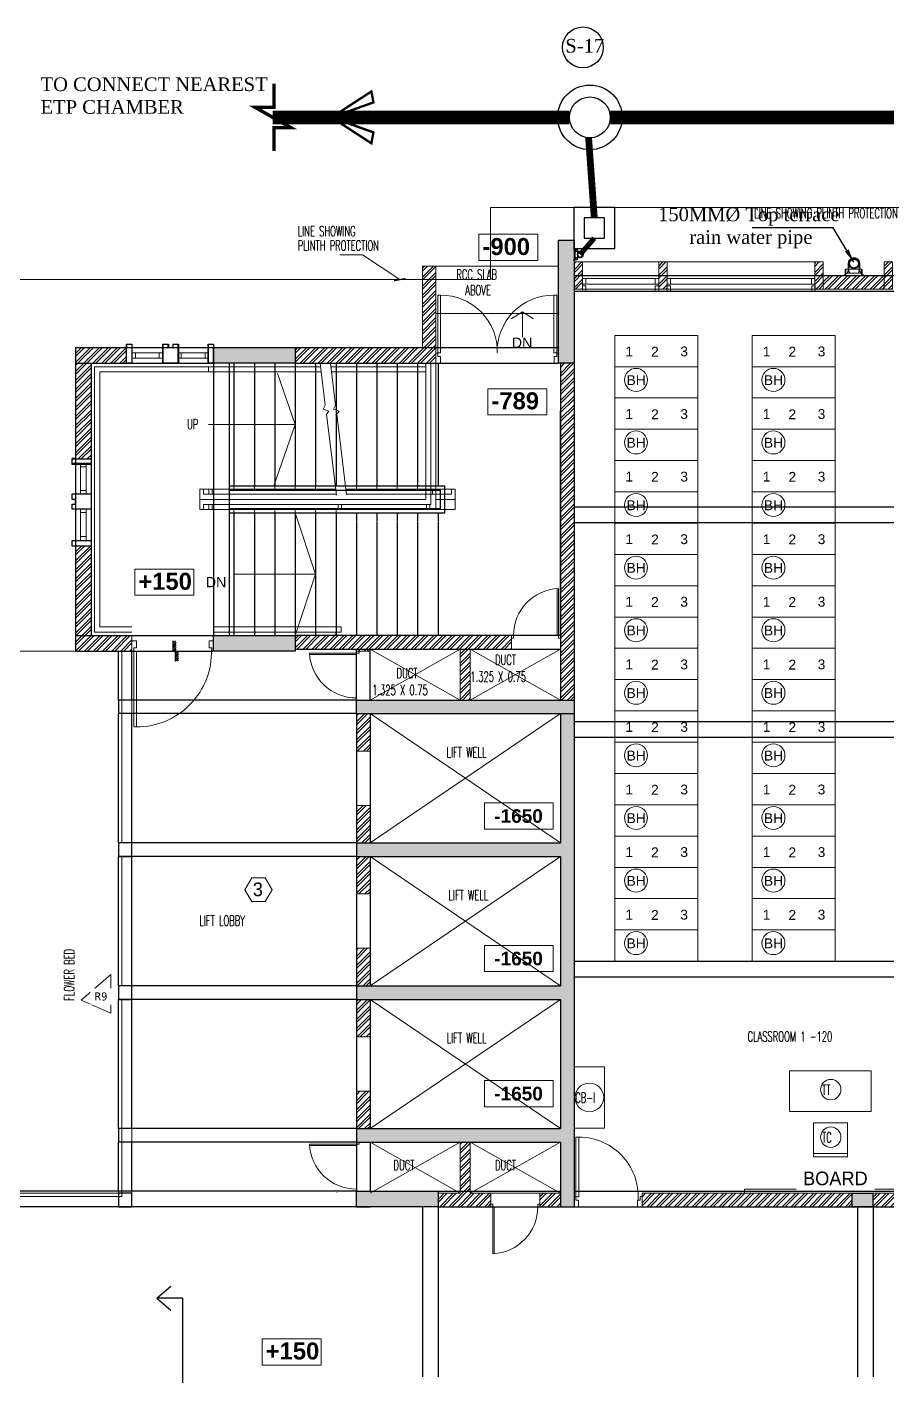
# Model space of a CAD drawing. Header units: inches. Extents: x 5899882 to 5988838, y -468923 to -96891.
# Drawn here: x 5937340 to 5949986, y -116752 to -96920 of the extents above; entities that cross this region are included whole.
import ezdxf

# ---------------------------------------------------------------- set-up
doc = ezdxf.new("R2010")
doc.units = ezdxf.units.IN
doc.header["$MEASUREMENT"] = 0
for name, pattern in [('CONTINOUS', [0]), ('DASHED', [0.75, 0.5, -0.25]), ('DASHED2', [0.375, 0.25, -0.125])]:
    doc.linetypes.add(name, pattern=pattern)
for name, color, linetype in [('0 - SLC- 900mmx 450mm Drainage chamber FOR ETP', 200, 'Continuous'), ('0 slc Rwp sloape', 7, 'Continuous'), ('0 slc Sewage flow', 3, 'Continuous'), ('0- SLC ARCH LAYOUT', 7, 'Continuous'), ('0-SLC RCC GR. FLOOR', 7, 'Continuous'), ('0-SLC- Waste water down take', 6, 'Continuous'), ('0-SLC-100 MM Soil Ex.hor.line', 190, 'Continuous'), ('0-SLC-100mm Soil Pipe', 190, 'Continuous'), ('0-SLC-75MM EX. WASTE PIPE', 6, 'Continuous'), ('0-SLC-DRAINAGE CHAMBER', 1, 'Continuous'), ('0-SLC-DRAINAGE LINE FOR ETP', 1, 'CONTINOUS'), ('0-SLC-Gully trap chamber', 4, 'Continuous'), ('Beam1', 30, 'Continuous'), ('colaum1', 42, 'Continuous'), ('P-TEXT', 7, 'Continuous'), ('rwp', 5, 'Continuous')]:
    doc.layers.add(name, color=color, linetype=linetype)
for name, color, linetype, lineweight in [('0-SLC-CLAMPS', 7, 'Continuous', 9), ('ARCL-BOARD', 8, 'Continuous', 9), ('ARCL-HATCH-B', 8, 'Continuous', 5), ('ARLC-COL', 8, 'Continuous', 30), ('ARLC-DIM0', 8, 'Continuous', 5), ('ARLC-DIM1', 8, 'Continuous', 5), ('ARLC-DOOR-W', 8, 'Continuous', 5), ('ARLC-ELE0', 8, 'Continuous', 9), ('ARLC-ELE1', 8, 'Continuous', 13), ('ARLC-EXIST', 8, 'Continuous', 5), ('ARLC-FUR (NOMN)', 8, 'Continuous', 9), ('ARLC-FURN', 8, 'Continuous', 9), ('ARLC-GAS BURNER', 8, 'Continuous', 5), ('ARLC-GRILL', 8, 'Continuous', 9), ('ARLC-HATCH-C', 8, 'Continuous', 5), ('ARLC-RCC', 8, 'Continuous', 25), ('ARLC-RM NO.', 8, 'Continuous', 9), ('ARLC-TEXT0', 8, 'Continuous', 20), ('ARLC-WALL', 8, 'Continuous', 15), ('SL- Drainage Line', 30, 'Continuous', 30), ('txt', 8, 'Continuous', 25)]:
    doc.layers.add(name, color=color, linetype=linetype, lineweight=lineweight)
doc.styles.add('ARIAL', font='tahoma.ttf')
doc.styles.add('RS', font='simplex8.shx', dxfattribs={"width": 0.6, "height": 150})
doc.styles.get("Standard").update_dxf_attribs({"font": 'arial.ttf'})
doc.styles.add('swati', font='GOTHIC.TTF')
doc.dimstyles.new('DIM 100', dxfattribs={"dimscale": 100, "dimtxt": 1.5, "dimasz": 1.2, "dimexe": 1.5, "dimexo": 1.5, "dimgap": 0.4, "dimtad": 0, "dimdec": 0, "dimzin": 9, "dimdsep": 46, "dimtxsty": 'ARIAL', "dimblk": 'ARCHTICK', "dimblk1": 'ARCHTICK', "dimblk2": 'ARCHTICK', "dimcen": 2.5, "dimdle": 0.5, "dimclrd": 1, "dimclre": 251, "dimclrt": 4, "dimadec": 1, "dimazin": 0, "dimtfac": 1, "dimtdec": 0, "dimtmove": 2, "dimatfit": 3, "dimldrblk": 'ARCHTICK', "dimfxl": 1, "dimtzin": 0, "dimlwd": 5, "dimlwe": 5, "dimarcsym": 0})
doc.dimstyles.get("Standard").update_dxf_attribs({"dimtxt": 200, "dimasz": 200, "dimexe": 0.18, "dimexo": 0.0625, "dimgap": 0.09, "dimtad": 0, "dimdec": 0, "dimrnd": 5, "dimzin": 0, "dimdsep": 46, "dimtxsty": 'Standard', "dimblk": 'OBLIQUE', "dimcen": 0.09, "dimadec": 0, "dimazin": 0, "dimtfac": 1, "dimtdec": 0, "dimtofl": 0, "dimtmove": 0, "dimatfit": 3, "dimfxl": 1, "dimtolj": 1, "dimtzin": 0, "dimarcsym": 0})
pattern_1 = [(45, (-5944591.39, 107027.8), (-66.2912607, 66.2912607), []), (45, (-5944547.2, 107027.8), (-66.2912607, 66.2912607), [])]

# ---------------------------------------------------------------- blocks, each defined once
blk = doc.blocks.new('A$C3F525F3E')
at = {"layer": 'colaum1', "ltscale": 0.1}
for points in [[(-30, 5216), (-30, 6960), (200, 6960), (200, 6571), (200, 6171), (200, 5150), (-30, 5150)], [(-5100, 5150), (-4800, 5150), (-4500, 5150), (-4200, 5150), (-3900, 5150), (-3900, 5380), (-5100, 5380)], [(-5100, 920), (-5100, 1150), (-4800, 1150), (-4500, 1150), (-4200, 1150), (-4044, 1150), (-3900, 1150), (-3900, 950), (-3900, 920)], [(-3000, 0), (-3000, 200), (-2800, 200), (200, 200), (200, 0), (0, 0), (-2800, 0)], [(-3000, -1900), (-2800, -1900), (0, -1900), (0, 0), (200, 0), (200, -6100), (0, -6100), (0, -4200), (-2800, -4200), (-3000, -4200), (-3000, -4000), (-2800, -4000), (0, -4000), (0, -2100), (-2800, -2100), (-3000, -2100)], [(200, -7250), (0, -7250), (0, -7050), (0, -6300), (-2800, -6300), (-3000, -6300), (-3000, -6100), (-2800, -6100), (0, -6100), (200, -6100), (200, -7050)], [(-3000, -7250), (-3000, -7020), (-2700, -7020), (-2400, -7020), (-2100, -7020), (-1944, -7020), (-1800, -7020), (-1800, -7220), (-1800, -7250)]]:
    blk.add_hatch(color=256, dxfattribs=at).paths.add_polyline_path(points)
at = {"layer": 'Beam1'}
for p, q in [((200, 6440), (8425, 6440)), ((200, 6210), (8425, 6210)), ((-5100, 5150), (-5100, 3350)), ((-4800, 5150), (-4800, 3350)), ((-4500, 5150), (-4500, 3350)), ((-4200, 5150), (-4200, 3350)), ((-3900, 5150), (-3900, 3350)), ((-3600, 5150), (-3600, 3350)), ((-3300, 5150), (-3300, 3350)), ((-3000, 5150), (-3000, 3350)), ((-2700, 5150), (-2700, 3350)), ((-4870, 3350), (-1700, 3350)), ((-4870, 3285), (-1765, 3285)), ((-1765, 3015), (-1765, 3285)), ((-1700, 2950), (-1700, 3350)), ((-4870, 3015), (-1765, 3015)), ((8685, 3035), (200, 3035)), ((-4870, 2950), (-1950, 2950)), ((-4870, 2950), (-1700, 2950)), ((8685, 2805), (200, 2805)), ((-6500, 200), (-6500, 920)), ((-6300, 200), (-6300, 920)), ((-3000, 200), (-3000, 950)), ((-2800, 200), (-2800, 950)), ((-3000, 200), (-6500, 200)), ((-6500, 200), (-6500, 0)), ((-3000, 0), (-6500, 0)), ((-6500, -1900), (-6500, 0)), ((-6300, -1900), (-6300, 0)), ((-3000, 0), (200, 0)), ((-3000, 0), (-3000, -1900)), ((-2800, 0), (-2800, -1900)), ((0, 0), (0, -1900)), ((8685, -120), (200, -120)), ((8685, -350), (200, -350)), ((-3000, -1900), (-6500, -1900)), ((-6500, -1900), (-6500, -2100)), ((-3000, -1900), (0, -1900)), ((-3000, -1900), (-3000, -2100)), ((-3000, -2100), (-6500, -2100)), ((-6500, -4000), (-6500, -2100)), ((-6300, -4000), (-6300, -2100)), ((-3000, -2100), (-3000, -4000)), ((-3000, -2100), (0, -2100)), ((-2800, -2100), (-2800, -4000)), ((0, -2100), (0, -4000)), ((8685, -3645), (200, -3645)), ((8685, -3875), (200, -3875)), ((-3000, -4000), (-6500, -4000)), ((-6500, -4000), (-6500, -4200)), ((-3000, -4000), (0, -4000)), ((-3000, -4000), (-3000, -4200)), ((-3000, -4200), (-6500, -4200)), ((-6500, -6100), (-6500, -4200)), ((-6300, -6100), (-6300, -4200)), ((-3000, -4200), (0, -4200)), ((-3000, -4200), (-3000, -6100)), ((-2800, -4200), (-2800, -6100)), ((0, -4200), (0, -6100)), ((-3000, -6100), (-6500, -6100)), ((-6500, -6100), (-6500, -6300)), ((-3000, -6100), (0, -6100)), ((-3000, -6100), (-3000, -6300)), ((-3000, -6300), (-6500, -6300)), ((-6500, -7020), (-6500, -6300)), ((-6300, -7020), (-6300, -6300)), ((-3000, -6300), (-3000, -7020)), ((-3000, -6300), (0, -6300)), ((-2800, -6300), (-2800, -7020)), ((0, -6300), (0, -7250)), ((-3000, -7020), (-8075, -7020)), ((-3000, -7250), (-8075, -7250)), ((-3000, -7250), (-2800, -7250)), ((-2030, -7250), (-2030, -9750)), ((-1800, -7250), (-1800, -9750)), ((0, -7250), (200, -7250)), ((0, -7250), (200, -7250)), ((4374, -9750), (4374, -7250)), ((4604, -9750), (4604, -7250)), ((-5935, -8595), (-5730, -8418)), ((-5553, -8595), (-5935, -8595)), ((-5935, -8595), (-5730, -8771)), ((-5553, -13052), (-5553, -8595))]:
    blk.add_line(p, q, dxfattribs=at)
at = {"layer": 'Beam1', "ltscale": 0.1}
for p, q in [((-7130, 5380), (-5100, 5380)), ((-7130, 5380), (-7130, 920)), ((-3900, 5380), (-30, 5380)), ((-7130, 5150), (-5100, 5150)), ((-6900, 5150), (-6900, 1150)), ((-5100, 5150), (-5100, 1150)), ((-4870, 5150), (-4870, 1150)), ((-3900, 5150), (-30, 5150)), ((0, 5140), (0, 950)), ((200, 5140), (200, 200)), ((-7130, 1150), (-5100, 1150)), ((0, 1150), (-3900, 1150)), ((-7130, 920), (-5100, 920)), ((-3900, 950), (-3000, 950)), ((-3000, 950), (0, 950)), ((0, 950), (0, 200)), ((-1800, -7020), (0, -7020)), ((200, -7020), (8685, -7020)), ((-1800, -7250), (0, -7250)), ((200, -7250), (8685, -7250))]:
    blk.add_line(p, q, dxfattribs=at)
at = {"layer": 'Beam1', "linetype": 'DASHED', "ltscale": 0.002}
for p, q in [((-2400, 5150), (-2400, 3350)), ((-2100, 5150), (-2100, 3350)), ((-1800, 5150), (-1800, 3350)), ((-5100, 2950), (-5100, 1150)), ((-4800, 2950), (-4800, 1150)), ((-4500, 2950), (-4500, 1150)), ((-4200, 2950), (-4200, 1151)), ((-3900, 2950), (-3900, 1150)), ((-3600, 2950), (-3600, 1150)), ((-3300, 2950), (-3300, 1150)), ((-3000, 2950), (-3000, 1151)), ((-2700, 2950), (-2700, 1150)), ((-2400, 2950), (-2400, 1150)), ((-2100, 2950), (-2100, 1150)), ((-1800, 2950), (-1800, 1150))]:
    blk.add_line(p, q, dxfattribs=at)
at = {"layer": 'Beam1', "linetype": 'DASHED2', "ltscale": 5}
blk.add_line((-3289, -7041), (-3285, -7041), dxfattribs=at)
at = {"layer": 'colaum1'}
for points in [[(-30, 6960), (200, 6960), (200, 5150), (-30, 5150)], [(-5100, 1150), (-3900, 1150), (-3900, 920), (-5100, 920)], [(-3000, -7020), (-1800, -7020), (-1800, -7250), (-3000, -7250)]]:
    blk.add_lwpolyline(points, close=True, dxfattribs=at)
at = {"layer": 'colaum1', "ltscale": 0.1}
blk.add_lwpolyline([(-5100, 5380), (-3900, 5380), (-3900, 5150), (-5100, 5150)], close=True, dxfattribs=at)
blk.add_lwpolyline([(0, 1150), (0, 4450)], dxfattribs=at)
at = {"layer": 'colaum1'}
blk.add_lwpolyline([(-3000, 0), (-3000, 200), (200, 200), (200, -7250)], dxfattribs=at)
blk = doc.blocks.new('an80')
for points in [[(-46, 0), (-46, 66), (-51, 66), (-51, 76), (-35, 76), (-35, 66), (-40, 66), (-40, 0)], [(46, 0), (46, 66), (51, 66), (51, 76), (35, 76), (35, 66), (40, 66), (40, 0)]]:
    blk.add_lwpolyline(points)
for radius in [46, 40]:
    blk.add_arc((0, 0), radius, 180, 360)
blk = doc.blocks.new('80mm')
at = {"layer": '0-SLC- Waste water down take', "const_width": 5}
blk.add_lwpolyline([(-37.5, 0, 1), (37.5, 0, 1)], format="xyb", close=True, dxfattribs=at)
at = {"layer": '0-SLC- Waste water down take'}
for radius in [40, 35]:
    blk.add_circle((0, 0), radius, dxfattribs=at)
blk = doc.blocks.new('DSF')
at = {"layer": '0-SLC-CLAMPS'}
for points in [[(1498.45, 220.321), (1498.447, 220.321, -0.414214), (1498.442, 220.327), (1498.442, 220.327), (1498.461, 220.327), (1498.461, 220.274, -0.414214), (1498.456, 220.279), (1498.456, 220.316, 0.414214)], [(1498.604, 220.321), (1498.608, 220.321, 0.414214), (1498.613, 220.327), (1498.613, 220.327), (1498.593, 220.327), (1498.593, 220.274, 0.414214), (1498.599, 220.279), (1498.599, 220.316, -0.414214)]]:
    blk.add_lwpolyline(points, format="xyb", close=True, dxfattribs=at)
blk.add_lwpolyline([(1498.593, 220.306), (1498.461, 220.306), (1498.461, 220.274), (1498.593, 220.274)], close=True, dxfattribs=at)
at = {"layer": '0-SLC- Waste water down take', "lineweight": 0, "ltscale": 12, "xscale": 0.0010714285714286, "yscale": 0.0010714285714286, "zscale": 0.0010714285714286}
blk.add_blockref('80mm', (1498.524, 220.234), dxfattribs=at)
at = {"layer": '0-SLC-CLAMPS', "xscale": 0.0010714285714286, "yscale": 0.0010714285714286, "zscale": 0.0010714285714286}
blk.add_blockref('an80', (1498.524, 220.234), dxfattribs=at)
blk = doc.blocks.new('176')
at = {"layer": '0-SLC-CLAMPS', "elevation": 0}
for points in [[(-109, 77), (-109, 80, 0.414214), (-114, 85), (-114, 85), (-114, 66), (-61, 66, 0.414214), (-66, 71), (-103, 71, -0.414214)], [(-109, -76), (-109, -79, -0.414214), (-114, -85), (-114, -85), (-114, -65), (-61, -65, -0.414214), (-66, -70), (-103, -70, 0.414214)]]:
    blk.add_lwpolyline(points, format="xyb", close=True, dxfattribs=at)
blk.add_lwpolyline([(-93, 66), (-93, -65), (-61, -65), (-61, 66)], close=True, dxfattribs=at)
at = {"layer": 'rwp', "color": 5, "const_width": 5.36, "elevation": 0}
blk.add_lwpolyline([(-13, -42, 1), (-13, 38, 1)], format="xyb", close=True, dxfattribs=at)
at = {"layer": 'rwp', "color": 5}
for radius in [42.9, 37.5]:
    blk.add_circle((-13, -2, 0), radius, dxfattribs=at)
at = {"layer": '0-SLC-CLAMPS', "color": 6, "xscale": 1.0714285714286, "yscale": 1.0714285714286, "zscale": 1.0714285714286, "rotation": 90}
blk.add_blockref('an80', (-13, -2, 0), dxfattribs=at)
blk = doc.blocks.new('_OBLIQUE')
at = {"color": 0, "linetype": 'ByBlock'}
blk.add_line((-0.5, -0.5), (0.5, 0.5), dxfattribs=at)
blk = doc.blocks.new('bb4')
at = {"layer": 'ARLC-FUR (NOMN)'}
blk.add_circle((5946603, -112567), 169, dxfattribs=at)
at = {"layer": 'ARLC-FURN'}
blk.add_lwpolyline([(5947511, -112833), (5947511, -111913), (5946291, -111913), (5946291, -112833)], close=True, dxfattribs=at)
blk.add_lwpolyline([(5946291, -112373), (5947511, -112373)], dxfattribs=at)
for s, p in [('1', (5946447, -112221)), ('2', (5946824, -112225)), ('3', (5947254, -112221))]:
    blk.add_text(s, height=145).set_placement(p)
at = {"layer": 'ARLC-FUR (NOMN)'}
blk.add_text('BH', height=145.4, dxfattribs=at).set_placement((5946463, -112643))
blk = doc.blocks.new('dfg2154')
at = {"layer": 'ARLC-FURN'}
blk.add_line((5964549, -129277), (5965049, -129277), dxfattribs=at)
blk.add_lwpolyline([(5964549, -129329), (5965049, -129329), (5965049, -128829), (5964549, -128829)], close=True, dxfattribs=at)
blk = doc.blocks.new('fgh153')
at = {"layer": 'ARCL-BOARD'}
blk.add_lwpolyline([(5989410, -126807), (5989410, -126865), (5986882, -126865), (5986882, -126807)], close=True, dxfattribs=at)
at = {"layer": 'ARCL-BOARD', "ltscale": 350, "insert": (5988220, -126649), "char_height": 200, "attachment_point": 5, "style": 'swati', "bg_fill": 2}
blk.add_mtext('BOARD', dxfattribs=at)
blk = doc.blocks.new('jjuj')
at = {"layer": 'ARLC-DOOR-W', "ltscale": 0.1}
for p, q in [((5733136, -29654), (5733136, -29679)), ((5733286, -29654), (5733286, -29719))]:
    blk.add_line(p, q, dxfattribs=at)
blk.add_lwpolyline([(5733286, -29719), (5733186, -29719), (5733186, -29679), (5733136, -29679)], dxfattribs=at)
blk = doc.blocks.new('frame')
at = {"layer": 'ARLC-DOOR-W', "ltscale": 0.1}
for p, q in [((5733136, -31004), (5733136, -30979)), ((5733136, -31004), (5733286, -31004)), ((5733286, -31004), (5733286, -30939))]:
    blk.add_line(p, q, dxfattribs=at)
blk.add_lwpolyline([(5733286, -30939), (5733186, -30939), (5733186, -30979), (5733136, -30979)], dxfattribs=at)
blk = doc.blocks.new('gfhmk')
at = {"layer": 'ARLC-DOOR-W', "ltscale": 0.1}
for p, q in [((5733137, -36608), (5732262, -36608)), ((5733137, -36568), (5732263, -36568)), ((5733137, -36568), (5733137, -36608))]:
    blk.add_line(p, q, dxfattribs=at)
blk.add_arc((5733137, -36608), 875, 177.3797, 273.233, dxfattribs=at)
blk = doc.blocks.new('GRGRG')
at = {"layer": 'ARLC-DOOR-W', "ltscale": 0.1}
for p, q in [((5799239, -104451), (5799239, -105562)), ((5799279, -104451), (5799239, -104451)), ((5799279, -105562), (5799279, -104451)), ((5799239, -105562), (5799279, -105562))]:
    blk.add_line(p, q, dxfattribs=at)
blk.add_arc((5799285, -104464), 1098, 269.7169, 1.8564, dxfattribs=at)
at = {"rotation": 90}
blk.add_blockref('jjuj', (5769560, -5837585), dxfattribs=at)
at = {"xscale": -1, "rotation": 270}
blk.add_blockref('jjuj', (5830068, -5837585), dxfattribs=at)
blk = doc.blocks.new('RTG')
at = {"layer": 'ARLC-TEXT0'}
for p, q in [((5490322, -103338), (5490422, -103165)), ((5490422, -103165), (5490622, -103165)), ((5490622, -103165), (5490722, -103338)), ((5490422, -103511), (5490322, -103338)), ((5490622, -103511), (5490422, -103511)), ((5490722, -103338), (5490622, -103511))]:
    blk.add_line(p, q, dxfattribs=at)
for p in [(5490422, -103165), (5490622, -103165), (5490322, -103338), (5490422, -103511), (5490622, -103511), (5490722, -103338)]:
    blk.add_point(p, dxfattribs=at)
blk = doc.blocks.new('oor')
at = {"layer": 'ARLC-DOOR-W', "ltscale": 0.1}
for p, q in [((6955012, -101613), (6955012, -102461)), ((6955052, -101613), (6955012, -101613)), ((6955052, -102461), (6955052, -101613)), ((6956721, -102461), (6956721, -101613)), ((6956721, -101613), (6956761, -101613)), ((6956761, -101613), (6956761, -102461)), ((6955012, -102461), (6955052, -102461)), ((6956721, -102461), (6956761, -102461))]:
    blk.add_line(p, q, dxfattribs=at)
for centre, start, end in [((6955064, -101638), 269.1673, 1.7783), ((6956709, -101638), 178.2217, 270.8327)]:
    blk.add_arc(centre, 823, start, end, dxfattribs=at)
at = {"rotation": 90}
blk.add_blockref('jjuj', (6925332, -5834746), dxfattribs=at)
at = {"xscale": -1, "rotation": 270}
blk.add_blockref('jjuj', (6986441, -5834746), dxfattribs=at)
blk = doc.blocks.new('_ArchTick')
at = {"color": 0, "linetype": 'ByBlock', "const_width": 0.15}
blk.add_lwpolyline([(-0.5, -0.5), (0.5, 0.5)], dxfattribs=at)
blk = doc.blocks.new('A$C53221778')
at = {"layer": '0-SLC-Gully trap chamber'}
for points in [[(-0.3, 0.3), (0.3, 0.3), (0.3, -0.3), (-0.3, -0.3)], [(-0.15, 0.15), (0.15, 0.15), (0.15, -0.15), (-0.15, -0.15)]]:
    blk.add_lwpolyline(points, close=True, dxfattribs=at)
blk = doc.blocks.new('2549')
at = {"layer": 'SL- Drainage Line', "color": 3, "lineweight": 0, "const_width": 0.0343}
for points in [[(0, 0), (-0.586, 0.381), (-0.616, 0.22), (0, 0)], [(0, 0), (-0.586, -0.381), (-0.616, -0.22), (0, 0)]]:
    blk.add_lwpolyline(points, dxfattribs=at)
blk = doc.blocks.new('DDDDDDDDDDDD')
at = {"layer": '0-SLC-DRAINAGE CHAMBER', "color": 20}
for radius in [475, 300]:
    blk.add_circle((0, 0), radius, dxfattribs=at)
blk = doc.blocks.new('gr.floor')
at = {"layer": 'ARCL-HATCH-B'}
h = blk.add_hatch(dxfattribs=at)
h.set_pattern_fill('ANSI32', color=256, scale=250)
h.set_pattern_definition(pattern_1)
h.paths.add_polyline_path([(-1830, 6580), (-2030, 6580), (-2030, 6380), (-1830, 6380)])
h = blk.add_hatch(dxfattribs=at)
h.set_pattern_fill('ANSI32', color=256, scale=250)
h.set_pattern_definition(pattern_1)
h.paths.add_polyline_path([(325, 6640), (200, 6640), (200, 6240), (325, 6240), (325, 6315), (325, 6315), (325, 6395)])
h = blk.add_hatch(dxfattribs=at)
h.set_pattern_fill('ANSI32', color=256, scale=250)
h.set_pattern_definition(pattern_1)
h.paths.add_polyline_path([(1570, 6640), (1445, 6640), (1445, 6395), (1445, 6395), (1445, 6315), (1445, 6290), (1445, 6290), (1445, 6240), (1570, 6240), (1570, 6315), (1570, 6315), (1570, 6395)])
h = blk.add_hatch(dxfattribs=at)
h.set_pattern_fill('ANSI32', color=256, scale=250)
h.set_pattern_definition(pattern_1)
h.paths.add_polyline_path([(3865, 6640), (3740, 6640), (3740, 6290), (3745, 6290), (3745, 6240), (3865, 6240)])
h = blk.add_hatch(dxfattribs=at)
h.set_pattern_fill('ANSI32', color=256, scale=250)
h.set_pattern_definition(pattern_1)
h.paths.add_polyline_path([(4885, 6640), (4760, 6640), (4760, 6240), (4880, 6240), (4880, 6290)])
h = blk.add_hatch(dxfattribs=at)
h.set_pattern_fill('ANSI32', color=256, scale=250)
h.set_pattern_definition(pattern_1)
h.paths.add_polyline_path([(-1830, 6380), (-2030, 6380), (-2030, 5380), (-3900, 5380), (-3900, 5150), (-1830, 5150)])
h = blk.add_hatch(dxfattribs=at)
h.set_pattern_fill('ANSI32', color=256, scale=250)
h.set_pattern_definition(pattern_1)
h.paths.add_polyline_path([(4760, 6440), (3865, 6440), (3865, 6240), (4760, 6240)])
h = blk.add_hatch(dxfattribs=at)
h.set_pattern_fill('ANSI32', color=256, scale=250)
h.set_pattern_definition(pattern_1)
h.paths.add_polyline_path([(-6900, 5150), (-6380, 5150), (-6380, 5380), (-7130, 5380), (-7130, 3744), (-6900, 3744), (-6900, 3755)])
h = blk.add_hatch(dxfattribs=at)
h.set_pattern_fill('ANSI32', color=256, scale=250)
h.set_pattern_definition(pattern_1)
h.paths.add_polyline_path([(200, 5150), (0, 5150), (0, 1150), (0, 200), (200, 200)])
h = blk.add_hatch(dxfattribs=at)
h.set_pattern_fill('ANSI32', color=256, scale=250)
h.set_pattern_definition(pattern_1)
h.paths.add_polyline_path([(-6900, 2464), (-7130, 2464), (-7130, 920), (-6300, 920), (-6300, 1150), (-6900, 1150)])
h = blk.add_hatch(dxfattribs=at)
h.set_pattern_fill('ANSI32', color=256, scale=250)
h.set_pattern_definition(pattern_1)
h.paths.add_polyline_path([(-720, 1150), (-3900, 1150), (-3900, 950), (-3000, 950), (-3000, 920), (-2800, 920), (-2800, 950), (-1475, 950), (-1475, 200), (-1325, 200), (-1325, 950), (-720, 950)])
h = blk.add_hatch(dxfattribs=at)
h.set_pattern_fill('ANSI32', color=256, scale=250)
h.set_pattern_definition(pattern_1)
h.paths.add_polyline_path([(-2800, 0), (-3000, 0), (-3000, -550), (-2800, -550)])
h = blk.add_hatch(dxfattribs=at)
h.set_pattern_fill('ANSI32', color=256, scale=250)
h.set_pattern_definition(pattern_1)
h.paths.add_polyline_path([(-2800, -1350), (-3000, -1350), (-3000, -1900), (-2800, -1900)])
h = blk.add_hatch(dxfattribs=at)
h.set_pattern_fill('ANSI32', color=256, scale=250)
h.set_pattern_definition(pattern_1)
h.paths.add_polyline_path([(-2800, -2100), (-3000, -2100), (-3000, -2650), (-2800, -2650)])
h = blk.add_hatch(dxfattribs=at)
h.set_pattern_fill('ANSI32', color=256, scale=250)
h.set_pattern_definition(pattern_1)
h.paths.add_polyline_path([(-2800, -3450), (-3000, -3450), (-3000, -4000), (-2800, -4000)])
h = blk.add_hatch(dxfattribs=at)
h.set_pattern_fill('ANSI32', color=256, scale=250)
h.set_pattern_definition(pattern_1)
h.paths.add_polyline_path([(-2800, -4200), (-3000, -4200), (-3000, -4750), (-2800, -4750)])
h = blk.add_hatch(dxfattribs=at)
h.set_pattern_fill('ANSI32', color=256, scale=250)
h.set_pattern_definition(pattern_1)
h.paths.add_polyline_path([(-2800, -5550), (-3000, -5550), (-3000, -6100), (-2800, -6100)])
h = blk.add_hatch(dxfattribs=at)
h.set_pattern_fill('ANSI32', color=256, scale=250)
h.set_pattern_definition(pattern_1)
h.paths.add_polyline_path([(-1022, -7050), (-1325, -7050), (-1325, -6300), (-1475, -6300), (-1475, -7050), (-1800, -7050), (-1800, -7250), (-1022, -7250)])
h = blk.add_hatch(dxfattribs=at)
h.set_pattern_fill('ANSI32', color=256, scale=250)
h.set_pattern_definition(pattern_1)
h.paths.add_polyline_path([(0, -7050), (-303, -7050), (-303, -7250), (0, -7250)])
at = {"layer": 'ARLC-ELE0'}
h = blk.add_hatch(dxfattribs=at)
h.set_pattern_fill('ANSI31', color=256, scale=147.500646, style=0)
h.set_pattern_definition([(45, (-36503.136, 106696.368), (-13.0373384, 13.0373384), [])])
h.paths.add_polyline_path([(-5651, 1068), (-5700, 1068), (-5700, 920), (-5651, 920)])
at = {"layer": 'ARLC-HATCH-C', "ltscale": 0.1}
for points in [[(-30, 5216), (-30, 6960), (200, 6960), (200, 6571), (200, 6171), (200, 5150), (-30, 5150)], [(-5100, 5150), (-4800, 5150), (-4500, 5150), (-4200, 5150), (-3900, 5150), (-3900, 5380), (-5100, 5380)], [(-5100, 920), (-5100, 1150), (-4800, 1150), (-4500, 1150), (-4200, 1150), (-4044, 1150), (-3900, 1150), (-3900, 950), (-3900, 920)], [(-3000, 0), (-3000, 200), (-2800, 200), (200, 200), (200, 0), (0, 0), (-2800, 0)], [(-3000, -1900), (-2800, -1900), (0, -1900), (0, 0), (200, 0), (200, -6100), (0, -6100), (0, -4200), (-2800, -4200), (-3000, -4200), (-3000, -4000), (-2800, -4000), (0, -4000), (0, -2100), (-2800, -2100), (-3000, -2100)], [(200, -7250), (0, -7250), (0, -7050), (0, -6300), (-2800, -6300), (-3000, -6300), (-3000, -6100), (-2800, -6100), (0, -6100), (200, -6100), (200, -7050)], [(-3000, -7250), (-3000, -7020), (-2700, -7020), (-2400, -7020), (-2100, -7020), (-1944, -7020), (-1800, -7020), (-1800, -7220), (-1800, -7250)], [(4592, -7250), (4592, -7050), (4292, -7050), (4292, -7250)], [(4592, -7250), (4592, -7050), (4292, -7050), (4292, -7250)]]:
    blk.add_hatch(color=256, dxfattribs=at).paths.add_polyline_path(points)
at = {"layer": 'ARLC-COL'}
for p, q in [((-3000, 0), (0, 0)), ((0, 0), (0, -1900)), ((-3000, -1900), (0, -1900)), ((-3000, -1900), (-3000, -2100)), ((-3000, -2100), (0, -2100)), ((0, -2100), (0, -4000)), ((-3000, -4000), (0, -4000)), ((-3000, -4000), (-3000, -4200)), ((-3000, -4200), (0, -4200)), ((0, -4200), (0, -6100)), ((-3000, -6100), (0, -6100)), ((-3000, -6100), (-3000, -6300)), ((-3000, -6300), (0, -6300)), ((0, -6300), (0, -7250)), ((0, -7250), (200, -7250))]:
    blk.add_line(p, q, dxfattribs=at)
for points in [[(-30, 6960), (200, 6960), (200, 5150), (-30, 5150)], [(-6300, 5430), (-6300, 5150), (-6380, 5150), (-6380, 5430)], [(-5100, 5430), (-5100, 5150), (-5180, 5150), (-5180, 5430)], [(-5100, 5380), (-3900, 5380), (-3900, 5150), (-5100, 5150)], [(-7180, 3744), (-6900, 3744), (-6900, 3664), (-7180, 3664)], [(-7180, 2544), (-6900, 2544), (-6900, 2464), (-7180, 2464)], [(-5100, 1150), (-3900, 1150), (-3900, 920), (-5100, 920)], [(-3000, -7020), (-1800, -7020), (-1800, -7250), (-3000, -7250)]]:
    blk.add_lwpolyline(points, close=True, dxfattribs=at)
for points in [[(-5769, 5150), (-5839, 5150), (-5839, 5430), (-5764, 5430), (-5764, 5380), (-5694, 5380), (-5694, 5430), (-5614, 5430), (-5614, 5150), (-5694, 5150), (-5839, 5150)], [(-6900, 3075), (-6900, 3005), (-7180, 3005), (-7180, 3080), (-7130, 3080), (-7130, 3150), (-7180, 3150), (-7180, 3230), (-6900, 3230), (-6900, 3150), (-6900, 3005)], [(-3000, 0), (-3000, 200), (200, 200), (200, -7250)], [(-6300, -2100), (-6300, -1900), (-6500, -1900), (-6500, -2100), (-6300, -2100)], [(-6300, -4200), (-6300, -4000), (-6500, -4000), (-6500, -4200), (-6300, -4200)], [(-6300, -7250), (-6300, -7050), (-6500, -7050), (-6500, -7250), (-6300, -7250)]]:
    blk.add_lwpolyline(points, dxfattribs=at)
at = {"layer": 'ARLC-DIM0'}
for points in [[(375, 6290), (325, 6290), (325, 6210), (375, 6210)], [(1445, 6290), (1395, 6290), (1395, 6210), (1445, 6210)], [(1445, 6290), (1395, 6290), (1395, 6210), (1445, 6210)], [(1620, 6290), (1570, 6290), (1570, 6210), (1620, 6210)], [(1620, 6290), (1570, 6290), (1570, 6210), (1620, 6210)], [(3745, 6290), (3695, 6290), (3695, 6210), (3745, 6210)], [(3745, 6290), (3695, 6290), (3695, 6210), (3745, 6210)]]:
    blk.add_lwpolyline(points, close=True, dxfattribs=at)
at = {"layer": 'ARLC-DOOR-W'}
for p, q in [((-6300, 5305), (-5850, 5305)), ((-6300, 5225), (-5850, 5225)), ((-6250, 5305), (-6250, 5225)), ((-5900, 5305), (-5900, 5225)), ((-5625, 5305), (-5175, 5305)), ((-5625, 5225), (-5175, 5225)), ((-5575, 5305), (-5575, 5225)), ((-5225, 5305), (-5225, 5225)), ((-7055, 3230), (-7055, 3680)), ((-7055, 3630), (-6975, 3630)), ((-6975, 3230), (-6975, 3680)), ((-7055, 3280), (-6975, 3280)), ((-7055, 2555), (-7055, 3005)), ((-6975, 2555), (-6975, 3005)), ((-7055, 2955), (-6975, 2955)), ((-7055, 2605), (-6975, 2605)), ((-50, 1150), (-50, 1840)), ((-30, 1150), (-30, 1840)), ((-720, 1150), (-690, 1150)), ((-720, 1110), (-690, 1110)), ((-30, 1150), (-50, 1150)), ((-30, 1110), (0, 1110)), ((-3000, 890), (-3690, 890)), ((-3000, 870), (-3690, 870)), ((-3000, 890), (-3000, 920)), ((-3000, 870), (-3000, 890)), ((-2960, 890), (-2960, 920)), ((-3000, -6330), (-3690, -6330)), ((-3000, -6330), (-3000, -6300)), ((-3000, -6350), (-3000, -6330)), ((-2960, -6330), (-2960, -6300)), ((-3000, -6350), (-3690, -6350)), ((-992, -7210), (-1022, -7210)), ((-992, -7250), (-1022, -7250)), ((-992, -7250), (-992, -7940)), ((-992, -7250), (-972, -7250)), ((-972, -7250), (-972, -7940)), ((-303, -7210), (-332, -7210)), ((-303, -7250), (-332, -7250))]:
    blk.add_line(p, q, dxfattribs=at)
for points in [[(375, 6395), (325, 6395), (325, 6315), (375, 6315)], [(1395, 6315), (1395, 6395), (375, 6395), (375, 6315)], [(1445, 6395), (1395, 6395), (1395, 6315), (1445, 6315)], [(1620, 6395), (1570, 6395), (1570, 6315), (1620, 6315)], [(3690, 6315), (3690, 6395), (1620, 6395), (1620, 6315)], [(3740, 6395), (3690, 6395), (3690, 6315), (3740, 6315)]]:
    blk.add_lwpolyline(points, close=True, dxfattribs=at)
at = {"layer": 'ARLC-DOOR-W', "ltscale": 0.1}
for points in [[(-690, 1110), (-690, 1150)], [(-30, 1110), (-30, 1150)], [(-2960, 890), (-3000, 890)], [(-2960, -6330), (-3000, -6330)], [(-992, -7210), (-992, -7250)], [(-332, -7210), (-332, -7250)]]:
    blk.add_lwpolyline(points, dxfattribs=at)
at = {"layer": 'ARLC-DOOR-W'}
for centre, start, end in [((0, 1150), 92.4919, 180), ((-3000, 920), 182.4919, 270), ((-3000, -6300), 182.4919, 270), ((-1022, -7250), 272.4919, 0)]:
    blk.add_arc(centre, 690, start, end, dxfattribs=at)
at = {"layer": 'ARLC-ELE0'}
for p, q in [((-1030, 7440), (18630, 7440)), ((-1030, 6380), (-1030, 7440)), ((325, 6640), (1445, 6640)), ((1570, 6640), (3740, 6640)), ((-8130, 6380), (-1030, 6380)), ((325, 6240), (1445, 6240)), ((1570, 6240), (3740, 6240)), ((-5850, 5380), (-6304, 5380)), ((-5175, 5380), (-5629, 5380)), ((-5850, 5150), (-6300, 5150)), ((-5175, 5150), (-5625, 5150)), ((-4162, 5001), (-3900, 4250)), ((-1980, 3150), (-1980, 5150)), ((-1830, 3000), (-1830, 5120)), ((-3900, 4250), (-5175, 4250)), ((-3900, 4250), (-4214, 3350)), ((-7130, 3230), (-7130, 3680)), ((-6900, 3226), (-6900, 3680)), ((-5300, 3300), (-5300, 3000)), ((-5300, 3300), (-3305, 3300)), ((-7130, 2551), (-7130, 3001)), ((-6900, 2551), (-6900, 3005)), ((-1980, 3150), (-5300, 3150)), ((-5300, 3000), (-1830, 3000)), ((-7130, 920), (-8075, 920)), ((-5100, 920), (-6300, 920)), ((-5663, 898), (-5641, 920)), ((-5663, 872), (-5615, 920)), ((-5663, 920), (-5663, 772)), ((-5663, 846), (-5614, 894)), ((-5663, 820), (-5614, 868)), ((-5663, 793), (-5614, 842)), ((-5658, 772), (-5614, 816)), ((-5632, 772), (-5614, 790)), ((-2800, -550), (-2800, -1350)), ((-2800, -2650), (-2800, -3450)), ((-7048, -4211), (-6612, -3835)), ((-6612, -3835), (-6613, -4401)), ((-6613, -4401), (-7048, -4211)), ((-2800, -4750), (-2800, -5550))]:
    blk.add_line(p, q, dxfattribs=at)
at = {"layer": 'ARLC-ELE0', "ltscale": 0.01}
blk.add_line((-1830, 6580), (-30, 6580), dxfattribs=at)
at = {"layer": 'ARLC-ELE0', "ltscale": 0.008}
for p, q in [((-1830, 5880), (-30, 5880)), ((-5100, 5150), (-5100, 5100)), ((-5100, 5025), (-5100, 3300)), ((-4800, 5150), (-4800, 5100)), ((-4800, 5025), (-4800, 3300)), ((-4500, 5150), (-4500, 5100)), ((-4500, 5025), (-4500, 3300)), ((-4200, 5150), (-4200, 5100)), ((-4200, 5025), (-4200, 3300)), ((-3900, 5150), (-3900, 5100)), ((-3900, 5025), (-3900, 3300)), ((-3600, 5150), (-3600, 5100)), ((-3600, 5025), (-3600, 3300)), ((-4800, 3000), (-4800, 1275)), ((-4500, 3000), (-4500, 1275)), ((-4200, 3000), (-4200, 1275)), ((-3900, 3000), (-3900, 1275)), ((-3600, 3000), (-3600, 1275)), ((-3300, 3000), (-3300, 1275)), ((-4800, 1200), (-4800, 1150)), ((-4500, 1200), (-4500, 1150)), ((-4200, 1200), (-4200, 1150)), ((-3900, 1200), (-3900, 1150)), ((-3600, 1200), (-3600, 1150)), ((-3301, 1200), (-3301, 1150))]:
    blk.add_line(p, q, dxfattribs=at)
at = {"layer": 'ARLC-ELE0', "ltscale": 0.1}
for p, q in [((-725, 5805), (-560, 5908)), ((-560, 5908), (-560, 5534)), ((-394, 5805), (-560, 5908)), ((-5175, 5100), (-3528, 5100)), ((-5175, 5025), (-5175, 5100)), ((-5175, 5025), (-3519, 5025))]:
    blk.add_line(p, q, dxfattribs=at)
at = {"layer": 'ARLC-ELE0', "ltscale": 0.5}
for p, q in [((-3376, 5100), (-1980, 5100)), ((-3367, 5025), (-1980, 5025)), ((-3300, 5150), (-3300, 5100)), ((-3300, 5025), (-3300, 4462)), ((-3000, 5150), (-3000, 5100)), ((-3000, 5025), (-3000, 3300)), ((-2700, 5150), (-2700, 5100)), ((-2700, 5025), (-2700, 3300)), ((-2400, 5150), (-2400, 5100)), ((-2400, 5025), (-2400, 3300)), ((-2100, 5150), (-2100, 5100)), ((-2100, 5025), (-2100, 3300)), ((-3155, 3300), (-1600, 3300)), ((-3155, 3300), (-1830, 3300)), ((-3145, 3225), (-1600, 3225)), ((-1600, 3300), (-1550, 3300)), ((-1600, 3225), (-1600, 3300)), ((-1550, 3000), (-1550, 3300)), ((-1550, 3150), (-1830, 3150)), ((-1830, 3000), (-1550, 3000)), ((-2800, 950), (-1475, 200)), ((-1475, 950), (-2800, 200)), ((-1325, 950), (0, 200)), ((0, 950), (-1325, 200)), ((-2800, -1900), (0, 0)), ((-2800, 0), (0, -1900)), ((-2800, -4000), (0, -2100)), ((-2800, -2100), (0, -4000)), ((-2800, -6100), (0, -4200)), ((-2800, -4200), (0, -6100)), ((-2800, -6300), (-1475, -7050)), ((-1475, -6300), (-2800, -7050)), ((-1325, -6300), (0, -7050)), ((0, -6300), (-1325, -7050))]:
    blk.add_line(p, q, dxfattribs=at)
at = {"layer": 'ARLC-ELE0', "ltscale": 0.6}
for p, q in [((-6450, 920), (-6450, -1900)), ((-6450, -2100), (-6450, -4000)), ((-6450, -4200), (-6450, -7100)), ((-6450, -7100), (-8075, -7100))]:
    blk.add_line(p, q, dxfattribs=at)
at = {"layer": 'ARLC-ELE0', "ltscale": 0.1}
for points in [[(-5100, 5100), (-6850, 5100), (-6850, 1200), (-6300, 1200)], [(-5100, 5025), (-6775, 5025), (-6775, 1275), (-6300, 1275)]]:
    blk.add_lwpolyline(points, dxfattribs=at)
at = {"layer": 'ARLC-ELE0'}
for points in [[(-3534, 5150), (-3458, 4536), (-3490, 4477), (-3405, 4444), (-3442, 4404), (-3295, 3214)], [(-3382, 5150), (-3307, 4536), (-3339, 4477), (-3253, 4444), (-3290, 4404), (-3144, 3216)], [(-3900, 2950), (-3600, 2050), (-3900, 1150)], [(-3600, 2050), (-4800, 2050)], [(-5700, 1068), (-5700, 920), (-5700, 920), (-5700, 920)]]:
    blk.add_lwpolyline(points, dxfattribs=at)
at = {"layer": 'ARLC-ELE0', "ltscale": 0.5}
blk.add_lwpolyline([(-1880, 3300), (-1830, 3300), (-1830, 3225), (-1880, 3225)], close=True, dxfattribs=at)
at = {"layer": 'ARLC-ELE0'}
for points in [[(-1116, -1313), (-105, -1313), (-105, -1698), (-1116, -1698)], [(-1116, -3407), (-105, -3407), (-105, -3792), (-1116, -3792)], [(-1116, -5393), (-105, -5393), (-105, -5778), (-1116, -5778)]]:
    blk.add_lwpolyline(points, close=True, dxfattribs=at)
at = {"layer": 'ARLC-ELE1'}
for p, q in [((-720, 1150), (0, 1150)), ((-3000, 920), (-3000, 200)), ((-2800, 920), (-2800, 200)), ((-720, 950), (0, 950)), ((-3000, -6300), (-3000, -7020)), ((-2800, -6300), (-2800, -7020)), ((-1022, -7050), (-303, -7050)), ((-1022, -7250), (-303, -7250))]:
    blk.add_line(p, q, dxfattribs=at)
at = {"layer": 'ARLC-ELE1', "ltscale": 0.1}
for p, q in [((-6500, 920), (-6500, -1900)), ((-6300, 920), (-6300, -1900)), ((-6500, -2100), (-6500, -4000)), ((-6300, -2100), (-6300, -4000)), ((-6500, -4200), (-6500, -7050)), ((-6300, -4200), (-6300, -7250)), ((-6500, -7050), (-8075, -7050)), ((-6300, -7250), (-8075, -7250))]:
    blk.add_line(p, q, dxfattribs=at)
at = {"layer": 'ARLC-EXIST', "ltscale": 5}
blk.add_line((-3289, -7041), (-3285, -7041), dxfattribs=at)
at = {"layer": 'ARLC-FUR (NOMN)'}
for centre, radius in [((425, -5642), 211), ((3975, -5527), 150), ((3975, -6226), 150)]:
    blk.add_circle(centre, radius, dxfattribs=at)
at = {"layer": 'ARLC-FURN'}
blk.add_lwpolyline([(650, -5192), (650, -6092), (200, -6092), (200, -5192)], close=True, dxfattribs=at)
at = {"layer": 'ARLC-FURN', "ltscale": 0.1}
blk.add_lwpolyline([(4569, -5250), (4569, -5850), (3369, -5850), (3369, -5250)], close=True, dxfattribs=at)
at = {"layer": 'ARLC-GRILL'}
for p, q in [((-1905, 3075), (-1905, 5150)), ((-1830, 3000), (-1830, 5150)), ((-5250, 3225), (-5250, 3300)), ((-5250, 3300), (-3305, 3300)), ((-5250, 3225), (-3296, 3225)), ((-5250, 3000), (-5250, 3075)), ((-5250, 3075), (-1905, 3075)), ((-5250, 3000), (-1830, 3000)), ((-5100, 1275), (-3225, 1275)), ((-5100, 1200), (-3225, 1200)), ((-3225, 1275), (-3225, 1200))]:
    blk.add_line(p, q, dxfattribs=at)
at = {"layer": 'ARLC-GRILL', "ltscale": 0.001}
for points in [[(-5170, 3300), (-5120, 3300), (-5120, 3225), (-5170, 3225)], [(-5170, 3075), (-5120, 3075), (-5120, 3000), (-5170, 3000)], [(-3270, 3075), (-3220, 3075), (-3220, 3000), (-3270, 3000)], [(-1970, 3075), (-1920, 3075), (-1920, 3000), (-1970, 3000)]]:
    blk.add_lwpolyline(points, close=True, dxfattribs=at)
at = {"layer": 'ARLC-RCC'}
for p, q in [((-3000, -7250), (-2800, -7250)), ((0, -7250), (200, -7250))]:
    blk.add_line(p, q, dxfattribs=at)
at = {"layer": 'ARLC-TEXT0'}
for points in [[(-1200, 7046), (-332, 7046), (-332, 6661), (-1200, 6661)], [(-1069, 4777), (-200, 4777), (-200, 4392), (-1069, 4392)], [(-6260, 2125), (-5392, 2125), (-5392, 1740), (-6260, 1740)], [(-4387, -9191), (-3519, -9191), (-3519, -9576), (-4387, -9576)]]:
    blk.add_lwpolyline(points, close=True, dxfattribs=at)
at = {"layer": 'ARLC-WALL', "ltscale": 0.1}
for p, q in [((-2030, 6580), (-2030, 5380)), ((-2030, 6580), (-1830, 6580)), ((-1830, 6580), (-1830, 5150)), ((-7130, 5380), (-7130, 3755)), ((-7130, 5380), (-6375, 5380)), ((-5775, 5380), (-5700, 5380)), ((-3900, 5380), (-2030, 5380)), ((-6900, 5150), (-6900, 3675)), ((-6900, 5150), (-6300, 5150)), ((-5700, 5150), (-5625, 5150)), ((-3900, 5150), (-1765, 5150)), ((0, 5150), (0, 1150)), ((200, 5150), (200, 200)), ((-6900, 3225), (-6900, 3075)), ((-7130, 2625), (-7130, 2555)), ((-6900, 2625), (-6900, 1150)), ((-7130, 2464), (-7130, 920)), ((-6900, 1150), (-6300, 1150)), ((-6300, 920), (-6300, 1150)), ((-720, 1150), (-3900, 1150)), ((-720, 950), (-720, 1150)), ((0, 1150), (0, 200)), ((-7130, 920), (-6300, 920)), ((-3900, 950), (-3000, 950)), ((-3000, 920), (-3000, 950)), ((-2800, 920), (-3000, 920)), ((-2800, 920), (-2800, 950)), ((-2800, 950), (-1475, 950)), ((-1475, 950), (-1475, 200)), ((-1325, 950), (-1325, 200)), ((-1325, 950), (-720, 950)), ((-3000, 0), (-3000, -550)), ((-2800, 0), (-2800, -550)), ((-2800, -550), (-3000, -550)), ((-3000, -1350), (-3000, -1900)), ((-2800, -1350), (-3000, -1350)), ((-2800, -1350), (-2800, -1900)), ((-3000, -2100), (-3000, -2650)), ((-2800, -2100), (-2800, -2650)), ((-2800, -2650), (-3000, -2650)), ((-3000, -3450), (-3000, -4000)), ((-2800, -3450), (-3000, -3450)), ((-2800, -3450), (-2800, -4000)), ((-3000, -4200), (-3000, -4750)), ((-2800, -4200), (-2800, -4750)), ((-2800, -4750), (-3000, -4750)), ((-3000, -5550), (-3000, -6100)), ((-2800, -5550), (-3000, -5550)), ((-2800, -5550), (-2800, -6100)), ((-1475, -6300), (-1475, -7050)), ((-1325, -6300), (-1325, -7050)), ((-1800, -7050), (-1475, -7050)), ((-1325, -7050), (-1022, -7050)), ((-1022, -7050), (-1022, -7250)), ((-303, -7050), (-303, -7250)), ((-303, -7050), (0, -7050)), ((1200, -7250), (1200, -7050)), ((-1800, -7250), (-1022, -7250)), ((-303, -7250), (0, -7250)), ((1200, -7250), (4292, -7250)), ((4592, -7250), (7335, -7250))]:
    blk.add_line(p, q, dxfattribs=at)
at = {"layer": 'ARLC-WALL', "ltscale": 0.005}
for p, q in [((325, 6440), (1445, 6440)), ((1570, 6440), (3740, 6440))]:
    blk.add_line(p, q, dxfattribs=at)
at = {"layer": 'ARLC-WALL'}
for p, q in [((4760, 6440), (3865, 6440)), ((4760, 6240), (3865, 6240))]:
    blk.add_line(p, q, dxfattribs=at)
for points in [[(325, 6640), (325, 6240), (200, 6240), (200, 6640)], [(1570, 6640), (1570, 6240), (1445, 6240), (1445, 6640)], [(3865, 6640), (3865, 6240), (3740, 6240), (3740, 6640)], [(4885, 6640), (4885, 6240), (4760, 6240), (4760, 6640)]]:
    blk.add_lwpolyline(points, close=True, dxfattribs=at)
at = {"layer": 'ARLC-WALL', "ltscale": 0.1}
for points in [[(-7130, 5380), (-6375, 5380), (-6375, 5430), (-6300, 5430), (-6300, 5150), (-6900, 5150)], [(-5700, 5380), (-5700, 5430), (-5625, 5430), (-5625, 5150), (-5850, 5150), (-5850, 5150)], [(-5850, 5150), (-5850, 5150), (-5850, 5150), (-5850, 5430), (-5775, 5430), (-5775, 5380)], [(0, 1180), (0, 4450)], [(-6900, 3755), (-6900, 3680), (-7180, 3680), (-7180, 3755), (-7130, 3755)], [(-7130, 3155), (-7180, 3155), (-7180, 3230), (-6900, 3230), (-6900, 3005), (-6900, 3005)], [(-7130, 920), (-7130, 2464), (-7130, 2464), (-7130, 2464), (-7130, 2464), (-7130, 2464)]]:
    blk.add_lwpolyline(points, dxfattribs=at)
blk.add_lwpolyline([(-5175, 5430), (-5100, 5430), (-5100, 5150), (-5175, 5150)], close=True, dxfattribs=at)
at = {"xscale": -1, "rotation": 89.99999999856587}
for name, p in [('gfhmk', (-36339, 5726036)), ('jjuj', (-29454, 5726036)), ('frame', (-29804, 5726036))]:
    blk.add_blockref(name, p, dxfattribs=at)
at = {"layer": 'ARLC-DIM1'}
for p in [(-5945491, 117473), (-5943471, 117473), (-5945491, 116553), (-5943471, 116553), (-5945491, 115633), (-5943471, 115633), (-5945491, 114713), (-5943471, 114713), (-5945491, 113793), (-5943471, 113793), (-5945491, 112873), (-5943471, 112873), (-5945491, 111953), (-5943471, 111953), (-5945491, 111033), (-5943471, 111033), (-5945491, 110113), (-5943471, 110113), (-5945491, 109193), (-5943471, 109193)]:
    blk.add_blockref('bb4', p, dxfattribs=at)
at = {"layer": 'ARLC-DOOR-W', "xscale": -1, "rotation": 180}
blk.add_blockref('oor', (-6956816, -96310), dxfattribs=at)
at = {"layer": 'ARLC-DOOR-W'}
blk.add_blockref('GRGRG', (-5805514, 105368), dxfattribs=at)
at = {"layer": 'ARLC-GAS BURNER', "xscale": -1}
blk.add_blockref('dfg2154', (5968768, 122812), dxfattribs=at)
at = {"layer": 'ARLC-RM NO.'}
blk.add_blockref('RTG', (-5494962, 100749), dxfattribs=at)
at = {"layer": 'ARLC-FUR (NOMN)', "style": 'RS', "width": 0.6}
for s, p in [('TT', (3847, -5605)), ('CB-I', (218, -5721)), ('TC', (3847, -6305))]:
    blk.add_text(s, height=150, dxfattribs=at).set_placement(p)
at = {"layer": 'ARLC-RM NO.', "style": 'swati'}
blk.add_text('3', height=200, dxfattribs=at).set_placement((-4523, -2683))
at = {"layer": 'ARLC-TEXT0', "style": 'RS', "width": 0.6}
for s, p in [('LINE SHOWING PLINTH PROTECTION', (2850, 7283)), ('LINE SHOWING', (-3864, 7018)), ('PLINTH PROTECTION', (-3864, 6806)), ('RCC SLAB', (-1530, 6380)), ('ABOVE', (-1399, 6150)), ('UP', (-5490, 4181)), ('DUCT', (-962, 716)), ('DUCT', (-2409, 519)), ('1.325 X 0.75', (-1324, 469)), ('1.325 X 0.75', (-2768, 272)), ('LIFT WELL', (-1674, -644)), ('LIFT WELL', (-1647, -2744)), ('LIFT LOBBY', (-5310, -3118)), ('LIFT WELL', (-1673, -4844)), ('CLASSROOM 1 -120', (2752, -4822)), ('DUCT', (-2455, -6713)), ('DUCT', (-962, -6713))]:
    blk.add_text(s, height=150, dxfattribs=at).set_placement(p)
blk.add_text('FLOWER BED', height=150, rotation=90, dxfattribs=at).set_placement((-7149, -4222))
at = {"layer": 'ARLC-TEXT0', "char_height": 150, "width": 76.71, "attachment_point": 7}
for insert in [(-715, 5378), (-5215, 1858)]:
    blk.add_mtext('\\A1;DN', dxfattribs=dict(at, insert=insert))
at = {"layer": 'ARLC-TEXT0', "char_height": 200, "width": 475, "attachment_point": 7, "style": 'swati'}
for insert in [(-973, -1608), (-973, -3703), (-973, -5689)]:
    blk.add_mtext('{\\fArial|b1|i0|c0|p34;-1650}', dxfattribs=dict(at, insert=insert))
at = {"layer": 'txt', "char_height": 250, "width": 475, "attachment_point": 7}
for s, insert in [('{\\fArial|b1|i0|c0|p34;-900}', (-1146, 6738)), ('{\\fArial|b1|i0|c0|p34;-789}', (-1014, 4470)), ('{\\fArial|b1|i0|c0|p34;+150}', (-6206, 1817)), ('{\\fArial|b1|i0|c0|p34;+150}', (-4333, -9498))]:
    blk.add_mtext(s, dxfattribs=dict(at, insert=insert))
at = {"layer": 'ARLC-TEXT0', "ltscale": 0.1}
blk.add_leader([(-2363, 6380), (-2911, 6743), (-3244, 6743)], dimstyle='DIM 100', dxfattribs=at)
at = {"layer": 'ARLC-DIM1'}
blk.add_blockref('fgh153', (-5984177, 119815), dxfattribs=at)
at = {"layer": 'ARLC-TEXT0', "ltscale": 0.1, "insert": (-6757, -4158), "char_height": 120, "attachment_point": 5, "style": 'ARIAL', "bg_fill": 2}
blk.add_mtext('R9', dxfattribs=at)
at = {"layer": 'ARCL-HATCH-B'}
h = blk.add_hatch(dxfattribs=at)
h.set_pattern_fill('ANSI32', color=256, scale=250)
h.set_pattern_definition(pattern_1)
h.paths.add_polyline_path([(4292, -7050), (1200, -7050), (1200, -7250), (4292, -7250)])
h = blk.add_hatch(dxfattribs=at)
h.set_pattern_fill('ANSI32', color=256, scale=250)
h.set_pattern_definition(pattern_1)
h.paths.add_polyline_path([(7335, -7050), (4592, -7050), (4592, -7250), (7335, -7250)])
at = {"layer": 'ARLC-COL'}
blk.add_lwpolyline([(4292, -7050), (4592, -7050), (4592, -7250), (4292, -7250)], close=True, dxfattribs=at)
blk.add_lwpolyline([(4292, -7050), (4592, -7050), (4592, -7250), (4292, -7250)], close=True, dxfattribs=at)
at = {"layer": 'ARLC-WALL', "ltscale": 0.1}
for p, q in [((1200, -7050), (4292, -7050)), ((4592, -7050), (7335, -7050))]:
    blk.add_line(p, q, dxfattribs=at)
at = {"layer": 'ARLC-WALL'}
for p, q in [((4292, -7050), (4292, -7250)), ((4592, -7050), (4592, -7250))]:
    blk.add_line(p, q, dxfattribs=at)

msp = doc.modelspace()

# ---------------------------------------------------------------- linework, layer by layer
at = {"layer": '0-SLC-DRAINAGE CHAMBER', "color": 20}
msp.add_circle((5945514.7, -97220.3), 300, dxfattribs=at)
at = {"layer": '0-SLC-DRAINAGE LINE FOR ETP', "color": 1, "linetype": 'ByBlock', "lineweight": 30, "ltscale": 0.3}
for points, const_width in [([(5940972.5, -97754.8), (5940972.5, -98100.1), (5940691.6, -98100.1), (5941217.4, -98398.7), (5940972.5, -98398.7), (5940972.5, -98744)], 50), ([(5940954.5, -98249.4), (5945317.2, -98249.4)], 200), ([(5945917.2, -98249.4), (5953348.9, -98249.4)], 200)]:
    msp.add_lwpolyline(points, dxfattribs=dict(at, const_width=const_width))

# ---------------------------------------------------------------- block references
at = {"layer": '0 - SLC- 900mmx 450mm Drainage chamber FOR ETP'}
msp.add_blockref('DDDDDDDDDDDD', (5945617.2, -98249.4), dxfattribs=at)
at = {"layer": '0 slc Sewage flow', "xscale": 1000, "yscale": 1000, "zscale": 1000, "rotation": 180}
msp.add_blockref('2549', (5941818.2, -98249.4), dxfattribs=at)
at = {"layer": '0- SLC ARCH LAYOUT'}
msp.add_blockref('gr.floor', (5945183.9, -107014.5), dxfattribs=at)

# ---------------------------------------------------------------- texts
at = {"layer": '0-SLC-DRAINAGE CHAMBER', "color": 0, "insert": (5945255.8, -97096.2), "char_height": 200, "attachment_point": 1, "rotation": 0.00671}
msp.add_mtext('{\\fTimes New Roman|b0|i0|c0|p18;S-17}', dxfattribs=at)
at = {"layer": '0-SLC-DRAINAGE LINE FOR ETP', "color": 1, "linetype": 'ByBlock', "lineweight": 30, "ltscale": 0.3, "insert": (5937539.7, -97662.2), "char_height": 200, "width": 3681.668, "attachment_point": 1, "style": 'ARIAL'}
msp.add_mtext('{\\fTimes New Roman|b0|i0|c0|p18;\\C256;TO CONNECT NEAREST ETP CHAMBER}', dxfattribs=at)

# ---------------------------------------------------------------- next in the draw order: linework, layer by layer
at = {"layer": '0-SLC-100 MM Soil Ex.hor.line', "const_width": 100}
msp.add_lwpolyline([(5945681.7, -99724.5), (5945598.3, -98548.8)], dxfattribs=at)
at = {"layer": '0-SLC-75MM EX. WASTE PIPE', "const_width": 75}
msp.add_lwpolyline([(5945473.9, -100266.1), (5945681.7, -100024.5)], dxfattribs=at)

# ---------------------------------------------------------------- next in the draw order: block references
at = {"layer": '0-SLC RCC GR. FLOOR', "color": 1}
msp.add_blockref('A$C3F525F3E', (5945183.9, -107014.5), dxfattribs=at)
at = {"layer": '0-SLC-100mm Soil Pipe', "color": 30, "xscale": -1000, "yscale": 1000, "zscale": 1000, "rotation": 90}
msp.add_blockref('DSF', (6165708.3, 1398258), dxfattribs=at)
at = {"layer": '0-SLC-Gully trap chamber', "extrusion": (0, 0, -1), "xscale": 1000, "yscale": 1000, "zscale": -1000}
msp.add_blockref('A$C53221778', (-5945681.7, -99874.5), dxfattribs=at)
at = {"layer": 'rwp', "color": 5, "xscale": 1.744186046511625, "yscale": 1.744186046511625, "zscale": 1.744186046511625, "rotation": 89.99999999999999}
msp.add_blockref('176', (5949497.1, -100375.6, 0), dxfattribs=at)

# ---------------------------------------------------------------- next in the draw order: texts
at = {"layer": 'P-TEXT', "color": 7, "insert": (5946181.7, -99874.5), "char_height": 200, "width": 3434.546, "attachment_point": 4, "rotation": 360}
msp.add_mtext('\\pi438.42;{\\fTimes New Roman|b0|i0|c0|p18;\\C3;150MMØ Top terrace\\P\\pi820.8; rain water pipe }', dxfattribs=at)

# ---------------------------------------------------------------- next in the draw order: leaders
at = {"layer": '0 slc Rwp sloape', "color": 2}
msp.add_leader([(5949497.1, -100375.6), (5949194.9, -99874.5), (5948001.5, -99874.5)], dimstyle='Standard', override={"dimasz": 200, "dimclrd": 3, "dimfxl": 0.18}, dxfattribs=at)

doc.saveas('drawing.dxf')
